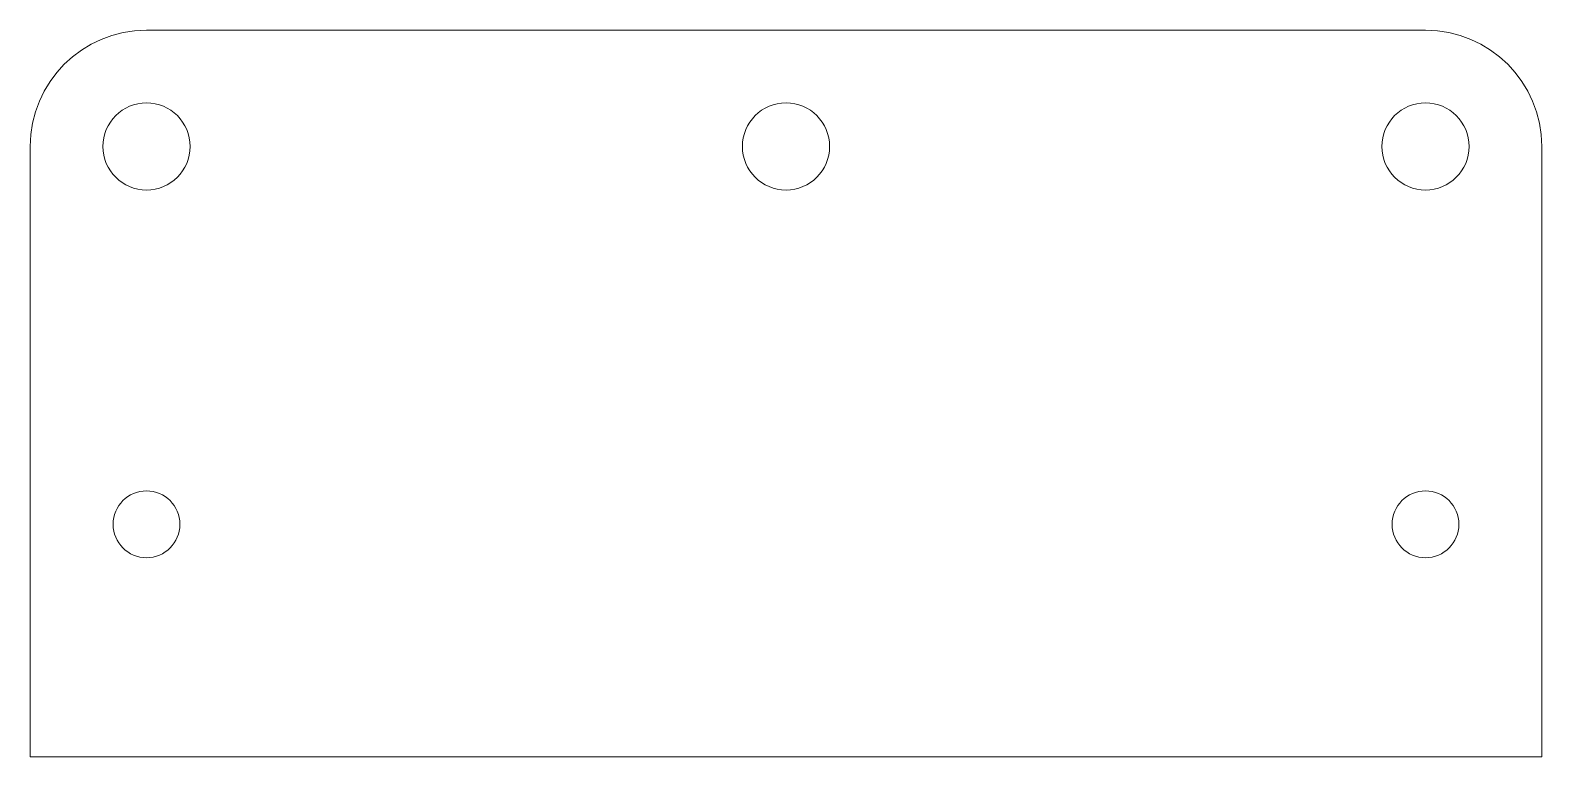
# Model space of a CAD drawing. Header units: millimetres. Extents: x 0 to 52, y 0 to 25.
import ezdxf

# ---------------------------------------------------------------- set-up
doc = ezdxf.new("R2010")
doc.units = ezdxf.units.MM
doc.layers.get('0').update_dxf_attribs({"linetype": 'CONTINUOUS'})

msp = doc.modelspace()

# ---------------------------------------------------------------- linework, layer by layer
at = {"color": 7, "linetype": 'CONTINUOUS', "lineweight": 15}
for p, q in [((48, 25), (4, 25)), ((0, 21), (0, 0)), ((52, 0), (52, 21)), ((0, 0), (52, 0))]:
    msp.add_line(p, q, dxfattribs=at)
for centre, radius in [((4, 21), 1.5), ((26, 21), 1.5), ((48, 21), 1.5), ((4, 8), 1.15), ((48, 8), 1.15)]:
    msp.add_circle(centre, radius, dxfattribs=at)
for centre, start, end in [((4, 21), 90, 180), ((48, 21), 0, 90)]:
    msp.add_arc(centre, 4, start, end, dxfattribs=at)

doc.saveas('drawing.dxf')
